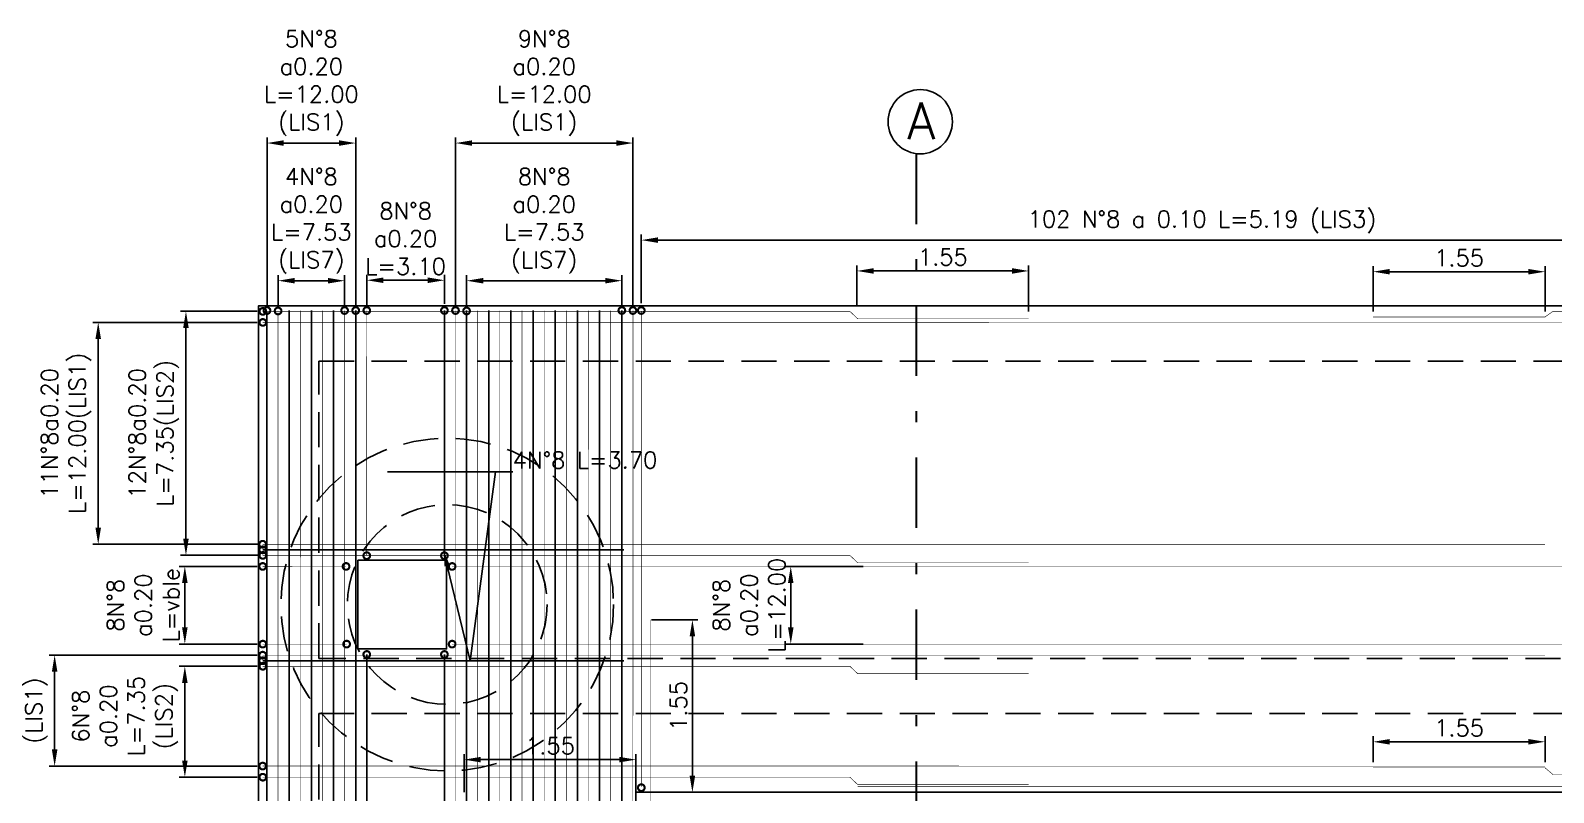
# Model space of a CAD drawing. Header units: metres. Extents: x 1080427 to 1081241, y 976768 to 977191.
# Drawn here: x 1080757.51 to 1080771.24, y 977043.62 to 977050.49 of the extents above; entities that cross this region are included whole.
import ezdxf
from ezdxf import colors
from ezdxf.entities.mleader import LeaderData, LeaderLine
from ezdxf.math import Vec2, Vec3

# ---------------------------------------------------------------- set-up
doc = ezdxf.new("R2010")
doc.units = ezdxf.units.M
doc.header["$LTSCALE"] = 25.4
doc.linetypes.add('DASHDOT', pattern=[1, 0.5, -0.25, 0, -0.25])
doc.linetypes.add('HIDDEN', pattern=[0.375, 0.25, -0.125])
for name, color, linetype in [('CIRCULOCONTRAP', 130, 'Continuous'), ('CONTRAPESO', 3, 'Continuous'), ('DIMCONTRAPESO', 1, 'Continuous'), ('PROY', 9, 'HIDDEN'), ('R175COTR', 7, 'Continuous'), ('REF', 6, 'Continuous'), ('REF H', 6, 'Continuous')]:
    doc.layers.add(name, color=color, linetype=linetype)
for name, color, linetype, lineweight in [('COTA', 1, 'Continuous', 30), ('COTACIM', 20, 'Continuous', 5), ('EJECONTRAPESO', 41, 'DASHDOT', 30)]:
    doc.layers.add(name, color=color, linetype=linetype, lineweight=lineweight)
doc.styles.add('romans', font='romans.shx')
doc.dimstyles.new('Copy 75', dxfattribs={"dimtxt": 0.15, "dimasz": 0.15, "dimexe": 0.05, "dimexo": 0.05, "dimgap": 0.05, "dimtad": 1, "dimzin": 0, "dimdsep": 46, "dimtxsty": 'romans', "dimcen": 0.002, "dimclrd": 1, "dimclre": 1, "dimclrt": 3, "dimadec": 4, "dimazin": 0, "dimtfac": 1, "dimtofl": 0, "dimtmove": 1, "dimatfit": 3, "dimfxl": 1, "dimtolj": 1, "dimtzin": 0, "dimarcsym": 1})

# ---------------------------------------------------------------- blocks, each defined once
blk = doc.blocks.new('*D800')
at = {"layer": 'Defpoints', "color": 0, "transparency": 16777216}
for p in [(1080773.13, 977048.602), (1080763.018, 977047.982), (1080773.13, 977047.974)]:
    blk.add_point(p, dxfattribs=at)
at = {"layer": 'DIMCONTRAPESO', "color": 1, "lineweight": -2, "transparency": 16777216}
for p, q in [((1080763.018, 977048.032), (1080763.018, 977048.652)), ((1080763.168, 977048.602), (1080772.98, 977048.602)), ((1080773.13, 977048.024), (1080773.13, 977048.652))]:
    blk.add_line(p, q, dxfattribs=at)
at = {"layer": 'DIMCONTRAPESO', "color": 1, "transparency": 16777216}
for points in [[(1080763.168, 977048.627), (1080763.168, 977048.577), (1080763.018, 977048.602)], [(1080772.98, 977048.627), (1080772.98, 977048.577), (1080773.13, 977048.602)]]:
    blk.add_solid(points, dxfattribs=at)
at = {"layer": 'DIMCONTRAPESO', "color": 3, "transparency": 16777216, "insert": (1080768.074, 977048.766), "char_height": 0.15, "attachment_point": 5, "style": 'romans'}
blk.add_mtext('\\A1;102 N°8 a 0.10 L=5.19 (LIS3) ', dxfattribs=at)
blk = doc.blocks.new('*D801')
at = {"layer": 'Defpoints', "color": 0, "transparency": 16777216}
for p in [(1080766.511, 977048.324), (1080764.963, 977047.956), (1080766.511, 977047.909)]:
    blk.add_point(p, dxfattribs=at)
at = {"layer": 'DIMCONTRAPESO', "color": 1, "lineweight": -2, "transparency": 16777216}
for p, q in [((1080764.963, 977048.006), (1080764.963, 977048.374)), ((1080765.113, 977048.324), (1080766.361, 977048.324)), ((1080766.511, 977047.959), (1080766.511, 977048.374))]:
    blk.add_line(p, q, dxfattribs=at)
at = {"layer": 'DIMCONTRAPESO', "color": 1, "transparency": 16777216}
for points in [[(1080765.113, 977048.349), (1080765.113, 977048.299), (1080764.963, 977048.324)], [(1080766.361, 977048.349), (1080766.361, 977048.299), (1080766.511, 977048.324)]]:
    blk.add_solid(points, dxfattribs=at)
at = {"layer": 'DIMCONTRAPESO', "color": 3, "transparency": 16777216, "insert": (1080765.737, 977048.449), "char_height": 0.15, "attachment_point": 5, "style": 'romans'}
blk.add_mtext('\\A1;1.55', dxfattribs=at)
blk = doc.blocks.new('*D805')
at = {"layer": 'Defpoints', "color": 0, "transparency": 16777216}
for p in [(1080769.618, 977048.317), (1080769.618, 977047.909), (1080771.168, 977047.909)]:
    blk.add_point(p, dxfattribs=at)
at = {"layer": 'DIMCONTRAPESO', "color": 1, "lineweight": -2, "transparency": 16777216}
for p, q in [((1080769.618, 977047.959), (1080769.618, 977048.367)), ((1080771.018, 977048.317), (1080769.768, 977048.317)), ((1080771.168, 977047.959), (1080771.168, 977048.367))]:
    blk.add_line(p, q, dxfattribs=at)
at = {"layer": 'DIMCONTRAPESO', "color": 1, "transparency": 16777216}
for points in [[(1080769.768, 977048.342), (1080769.768, 977048.292), (1080769.618, 977048.317)], [(1080771.018, 977048.342), (1080771.018, 977048.292), (1080771.168, 977048.317)]]:
    blk.add_solid(points, dxfattribs=at)
at = {"layer": 'DIMCONTRAPESO', "color": 3, "transparency": 16777216, "insert": (1080770.393, 977048.442), "char_height": 0.15, "attachment_point": 5, "style": 'romans'}
blk.add_mtext('\\A1;1.55', dxfattribs=at)
blk = doc.blocks.new('*D807')
at = {"layer": 'Defpoints', "color": 0, "transparency": 16777216}
for p in [(1080759.604, 977044.86), (1080757.728, 977043.86), (1080759.604, 977043.86)]:
    blk.add_point(p, dxfattribs=at)
at = {"layer": 'DIMCONTRAPESO', "color": 1, "lineweight": -2, "transparency": 16777216}
for p, q in [((1080759.554, 977044.86), (1080757.678, 977044.86)), ((1080757.728, 977044.71), (1080757.728, 977044.01)), ((1080759.554, 977043.86), (1080757.678, 977043.86))]:
    blk.add_line(p, q, dxfattribs=at)
at = {"layer": 'DIMCONTRAPESO', "color": 1, "transparency": 16777216}
for points in [[(1080757.703, 977044.71), (1080757.753, 977044.71), (1080757.728, 977044.86)], [(1080757.703, 977044.01), (1080757.753, 977044.01), (1080757.728, 977043.86)]]:
    blk.add_solid(points, dxfattribs=at)
at = {"layer": 'DIMCONTRAPESO', "color": 3, "transparency": 16777216, "insert": (1080757.189, 977044.36), "char_height": 0.15, "attachment_point": 5, "rotation": 90, "style": 'romans'}
blk.add_mtext('\\A1;6N°8\\Pa0.20\\PL=12.00\\P(LIS1) ', dxfattribs=at)
blk = doc.blocks.new('*D803')
at = {"layer": 'Defpoints', "color": 0, "transparency": 16777216}
for p in [(1080759.605, 977044.76), (1080758.902, 977043.76), (1080759.605, 977043.76)]:
    blk.add_point(p, dxfattribs=at)
at = {"layer": 'DIMCONTRAPESO', "color": 1, "lineweight": -2, "transparency": 16777216}
for p, q in [((1080759.555, 977044.76), (1080758.852, 977044.76)), ((1080758.902, 977044.61), (1080758.902, 977043.91)), ((1080759.555, 977043.76), (1080758.852, 977043.76))]:
    blk.add_line(p, q, dxfattribs=at)
at = {"layer": 'DIMCONTRAPESO', "color": 1, "transparency": 16777216}
for points in [[(1080758.877, 977044.61), (1080758.927, 977044.61), (1080758.902, 977044.76)], [(1080758.877, 977043.91), (1080758.927, 977043.91), (1080758.902, 977043.76)]]:
    blk.add_solid(points, dxfattribs=at)
at = {"layer": 'DIMCONTRAPESO', "color": 3, "transparency": 16777216, "insert": (1080758.363, 977044.31), "char_height": 0.15, "attachment_point": 5, "rotation": 90, "style": 'romans'}
blk.add_mtext('\\A1;6N°8\\Pa0.20\\PL=7.35\\P(LIS2) ', dxfattribs=at)
blk = doc.blocks.new('*D814')
at = {"layer": 'Defpoints', "color": 0, "transparency": 16777216}
for p in [(1080763.06, 977045.179), (1080763.479, 977045.179), (1080763.549, 977043.624)]:
    blk.add_point(p, dxfattribs=at)
at = {"layer": 'DIMCONTRAPESO', "color": 1, "lineweight": -2, "transparency": 16777216}
for p, q in [((1080763.11, 977045.179), (1080763.529, 977045.179)), ((1080763.479, 977043.774), (1080763.479, 977045.029)), ((1080763.499, 977043.624), (1080763.429, 977043.624))]:
    blk.add_line(p, q, dxfattribs=at)
at = {"layer": 'DIMCONTRAPESO', "color": 1, "transparency": 16777216}
for points in [[(1080763.454, 977045.029), (1080763.504, 977045.029), (1080763.479, 977045.179)], [(1080763.454, 977043.774), (1080763.504, 977043.774), (1080763.479, 977043.624)]]:
    blk.add_solid(points, dxfattribs=at)
at = {"layer": 'DIMCONTRAPESO', "color": 3, "transparency": 16777216, "insert": (1080763.354, 977044.402), "char_height": 0.15, "attachment_point": 5, "rotation": 90, "style": 'romans'}
blk.add_mtext('\\A1;1.55', dxfattribs=at)
blk = doc.blocks.new('e1')
at = {"layer": 'REF', "ltscale": 0.1, "const_width": 0.005}
blk.add_lwpolyline([(1080763.084, 977044.369), (1080763.084, 977048.654)], dxfattribs=at)
at = {"layer": 'REF H', "ltscale": 0.1, "const_width": 0.06}
for points in [[(1080763.075, 977048.662, -1), (1080763.094, 977048.662, -1)], [(1080763.075, 977044.36, -1), (1080763.094, 977044.36, -1)]]:
    blk.add_lwpolyline(points, format="xyb", close=True, dxfattribs=at)
blk = doc.blocks.new('*D926')
at = {"layer": 'COTA', "color": 1, "lineweight": -2, "transparency": 16777216}
for p, q in [((1080761.42, 977043.624), (1080761.42, 977043.968)), ((1080762.82, 977043.918), (1080761.57, 977043.918)), ((1080762.97, 977043.624), (1080762.97, 977043.968))]:
    blk.add_line(p, q, dxfattribs=at)
at = {"layer": 'COTA', "color": 1, "transparency": 16777216}
for points in [[(1080761.57, 977043.943), (1080761.57, 977043.893), (1080761.42, 977043.918)], [(1080762.82, 977043.943), (1080762.82, 977043.893), (1080762.97, 977043.918)]]:
    blk.add_solid(points, dxfattribs=at)
at = {"layer": 'Defpoints', "color": 0, "transparency": 16777216}
for p in [(1080761.42, 977043.918), (1080761.42, 977043.574), (1080762.97, 977043.574)]:
    blk.add_point(p, dxfattribs=at)
at = {"layer": 'COTA', "color": 3, "transparency": 16777216, "insert": (1080762.195, 977044.043), "char_height": 0.15, "attachment_point": 5, "style": 'romans'}
blk.add_mtext('\\A1;1.55', dxfattribs=at)
blk = doc.blocks.new('*D931')
at = {"layer": 'COTA', "color": 1, "lineweight": -2, "transparency": 16777216}
for p, q in [((1080759.743, 977048.013), (1080759.743, 977048.286)), ((1080760.343, 977048.017), (1080760.343, 977048.286)), ((1080759.893, 977048.236), (1080760.193, 977048.236))]:
    blk.add_line(p, q, dxfattribs=at)
at = {"layer": 'COTA', "color": 1, "transparency": 16777216}
for points in [[(1080759.893, 977048.261), (1080759.893, 977048.211), (1080759.743, 977048.236)], [(1080760.193, 977048.261), (1080760.193, 977048.211), (1080760.343, 977048.236)]]:
    blk.add_solid(points, dxfattribs=at)
at = {"layer": 'Defpoints', "color": 0, "transparency": 16777216}
for p in [(1080760.343, 977048.236), (1080759.743, 977047.963), (1080760.343, 977047.967)]:
    blk.add_point(p, dxfattribs=at)
at = {"layer": 'COTA', "color": 3, "transparency": 16777216, "insert": (1080760.043, 977048.775), "char_height": 0.15, "attachment_point": 5, "style": 'romans'}
blk.add_mtext('\\A1;4N°8\\Pa0.20\\PL=7.53\\P(LIS7) ', dxfattribs=at)
blk = doc.blocks.new('*D932')
at = {"layer": 'COTA', "color": 1, "lineweight": -2, "transparency": 16777216}
for p, q in [((1080759.643, 977048.017), (1080759.643, 977049.527)), ((1080760.443, 977048.017), (1080760.443, 977049.527)), ((1080759.793, 977049.477), (1080760.293, 977049.477))]:
    blk.add_line(p, q, dxfattribs=at)
at = {"layer": 'COTA', "color": 1, "transparency": 16777216}
for points in [[(1080759.793, 977049.502), (1080759.793, 977049.452), (1080759.643, 977049.477)], [(1080760.293, 977049.502), (1080760.293, 977049.452), (1080760.443, 977049.477)]]:
    blk.add_solid(points, dxfattribs=at)
at = {"layer": 'Defpoints', "color": 0, "transparency": 16777216}
for p in [(1080760.443, 977049.477), (1080759.643, 977047.967), (1080760.443, 977047.967)]:
    blk.add_point(p, dxfattribs=at)
at = {"layer": 'COTA', "color": 3, "transparency": 16777216, "insert": (1080760.043, 977050.017), "char_height": 0.15, "attachment_point": 5, "style": 'romans'}
blk.add_mtext('\\A1;5N°8\\Pa0.20\\PL=12.00\\P(LIS1) ', dxfattribs=at)
blk = doc.blocks.new('*D962')
at = {"layer": 'COTA', "color": 1, "lineweight": -2, "transparency": 16777216}
for p, q in [((1080769.618, 977043.894), (1080769.618, 977044.129)), ((1080771.018, 977044.079), (1080769.768, 977044.079)), ((1080771.168, 977043.895), (1080771.168, 977044.129))]:
    blk.add_line(p, q, dxfattribs=at)
at = {"layer": 'COTA', "color": 1, "transparency": 16777216}
for points in [[(1080769.768, 977044.104), (1080769.768, 977044.054), (1080769.618, 977044.079)], [(1080771.018, 977044.104), (1080771.018, 977044.054), (1080771.168, 977044.079)]]:
    blk.add_solid(points, dxfattribs=at)
at = {"layer": 'Defpoints', "color": 0, "transparency": 16777216}
for p in [(1080769.618, 977044.079), (1080769.618, 977043.844), (1080771.168, 977043.845)]:
    blk.add_point(p, dxfattribs=at)
at = {"layer": 'COTA', "color": 3, "transparency": 16777216, "insert": (1080770.393, 977044.204), "char_height": 0.15, "attachment_point": 5, "style": 'romans'}
blk.add_mtext('\\A1;1.55', dxfattribs=at)
blk = doc.blocks.new('*D1228')
at = {"layer": 'Defpoints', "color": 0, "transparency": 16777216}
for p in [(1080759.604, 977047.86), (1080758.121, 977045.86), (1080759.613, 977045.86)]:
    blk.add_point(p, dxfattribs=at)
at = {"layer": 'DIMCONTRAPESO', "color": 1, "lineweight": -2, "transparency": 16777216}
for p, q in [((1080759.554, 977047.86), (1080758.071, 977047.86)), ((1080758.121, 977047.71), (1080758.121, 977046.01)), ((1080759.563, 977045.86), (1080758.071, 977045.86))]:
    blk.add_line(p, q, dxfattribs=at)
at = {"layer": 'DIMCONTRAPESO', "color": 1, "transparency": 16777216}
for points in [[(1080758.096, 977047.71), (1080758.146, 977047.71), (1080758.121, 977047.86)], [(1080758.096, 977046.01), (1080758.146, 977046.01), (1080758.121, 977045.86)]]:
    blk.add_solid(points, dxfattribs=at)
at = {"layer": 'DIMCONTRAPESO', "color": 3, "transparency": 16777216, "insert": (1080757.832, 977046.86), "char_height": 0.15, "attachment_point": 5, "rotation": 90, "style": 'romans'}
blk.add_mtext('\\A1;11N°8a0.20\\PL=12.00(LIS1) ', dxfattribs=at)
blk = doc.blocks.new('*D1229')
at = {"layer": 'Defpoints', "color": 0, "transparency": 16777216}
for p in [(1080759.605, 977047.96), (1080758.912, 977045.76), (1080759.614, 977045.76)]:
    blk.add_point(p, dxfattribs=at)
at = {"layer": 'DIMCONTRAPESO', "color": 1, "lineweight": -2, "transparency": 16777216}
for p, q in [((1080759.555, 977047.96), (1080758.862, 977047.96)), ((1080758.912, 977047.81), (1080758.912, 977045.91)), ((1080759.564, 977045.76), (1080758.862, 977045.76))]:
    blk.add_line(p, q, dxfattribs=at)
at = {"layer": 'DIMCONTRAPESO', "color": 1, "transparency": 16777216}
for points in [[(1080758.887, 977047.81), (1080758.937, 977047.81), (1080758.912, 977047.96)], [(1080758.887, 977045.91), (1080758.937, 977045.91), (1080758.912, 977045.76)]]:
    blk.add_solid(points, dxfattribs=at)
at = {"layer": 'DIMCONTRAPESO', "color": 3, "transparency": 16777216, "insert": (1080758.623, 977046.86), "char_height": 0.15, "attachment_point": 5, "rotation": 90, "style": 'romans'}
blk.add_mtext('\\A1;12N°8a0.20\\PL=7.35(LIS2) ', dxfattribs=at)
blk = doc.blocks.new('*D1230')
at = {"layer": 'Defpoints', "color": 0, "transparency": 16777216}
for p in [(1080759.605, 977045.66), (1080758.902, 977044.96), (1080759.605, 977044.96)]:
    blk.add_point(p, dxfattribs=at)
at = {"layer": 'DIMCONTRAPESO', "color": 1, "lineweight": -2, "transparency": 16777216}
for p, q in [((1080759.555, 977045.66), (1080758.852, 977045.66)), ((1080758.902, 977045.51), (1080758.902, 977045.11)), ((1080759.555, 977044.96), (1080758.852, 977044.96))]:
    blk.add_line(p, q, dxfattribs=at)
at = {"layer": 'DIMCONTRAPESO', "color": 1, "transparency": 16777216}
for points in [[(1080758.877, 977045.51), (1080758.927, 977045.51), (1080758.902, 977045.66)], [(1080758.877, 977045.11), (1080758.927, 977045.11), (1080758.902, 977044.96)]]:
    blk.add_solid(points, dxfattribs=at)
at = {"layer": 'DIMCONTRAPESO', "color": 3, "transparency": 16777216, "insert": (1080758.527, 977045.31), "char_height": 0.15, "attachment_point": 5, "rotation": 90, "style": 'romans'}
blk.add_mtext('\\A1;8N°8\\Pa0.20\\PL=vble', dxfattribs=at)
blk = doc.blocks.new('*D1231')
at = {"layer": 'Defpoints', "color": 0, "transparency": 16777216}
for p in [(1080765.068, 977045.66), (1080764.366, 977044.96), (1080765.068, 977044.96)]:
    blk.add_point(p, dxfattribs=at)
at = {"layer": 'DIMCONTRAPESO', "color": 1, "lineweight": -2, "transparency": 16777216}
for p, q in [((1080765.018, 977045.66), (1080764.316, 977045.66)), ((1080764.366, 977045.51), (1080764.366, 977045.11)), ((1080765.018, 977044.96), (1080764.316, 977044.96))]:
    blk.add_line(p, q, dxfattribs=at)
at = {"layer": 'DIMCONTRAPESO', "color": 1, "transparency": 16777216}
for points in [[(1080764.341, 977045.51), (1080764.391, 977045.51), (1080764.366, 977045.66)], [(1080764.341, 977045.11), (1080764.391, 977045.11), (1080764.366, 977044.96)]]:
    blk.add_solid(points, dxfattribs=at)
at = {"layer": 'DIMCONTRAPESO', "color": 3, "transparency": 16777216, "insert": (1080763.991, 977045.31), "char_height": 0.15, "attachment_point": 5, "rotation": 90, "style": 'romans'}
blk.add_mtext('\\A1;8N°8\\Pa0.20\\PL=12.00', dxfattribs=at)
blk = doc.blocks.new('*D1239')
at = {"layer": 'COTA', "color": 1, "lineweight": -2, "transparency": 16777216}
for p, q in [((1080761.443, 977048.013), (1080761.443, 977048.286)), ((1080762.843, 977048.017), (1080762.843, 977048.286)), ((1080761.593, 977048.236), (1080762.693, 977048.236))]:
    blk.add_line(p, q, dxfattribs=at)
at = {"layer": 'COTA', "color": 1, "transparency": 16777216}
for points in [[(1080761.593, 977048.261), (1080761.593, 977048.211), (1080761.443, 977048.236)], [(1080762.693, 977048.261), (1080762.693, 977048.211), (1080762.843, 977048.236)]]:
    blk.add_solid(points, dxfattribs=at)
at = {"layer": 'Defpoints', "color": 0, "transparency": 16777216}
for p in [(1080762.843, 977048.236), (1080761.443, 977047.963), (1080762.843, 977047.967)]:
    blk.add_point(p, dxfattribs=at)
at = {"layer": 'COTA', "color": 3, "transparency": 16777216, "insert": (1080762.143, 977048.775), "char_height": 0.15, "attachment_point": 5, "style": 'romans'}
blk.add_mtext('\\A1;8N°8\\Pa0.20\\PL=7.53\\P(LIS7) ', dxfattribs=at)
blk = doc.blocks.new('*D1240')
at = {"layer": 'COTA', "color": 1, "lineweight": -2, "transparency": 16777216}
for p, q in [((1080761.343, 977048.017), (1080761.343, 977049.527)), ((1080762.943, 977048.017), (1080762.943, 977049.527)), ((1080761.493, 977049.477), (1080762.793, 977049.477))]:
    blk.add_line(p, q, dxfattribs=at)
at = {"layer": 'COTA', "color": 1, "transparency": 16777216}
for points in [[(1080761.493, 977049.502), (1080761.493, 977049.452), (1080761.343, 977049.477)], [(1080762.793, 977049.502), (1080762.793, 977049.452), (1080762.943, 977049.477)]]:
    blk.add_solid(points, dxfattribs=at)
at = {"layer": 'Defpoints', "color": 0, "transparency": 16777216}
for p in [(1080762.943, 977049.477), (1080761.343, 977047.967), (1080762.943, 977047.967)]:
    blk.add_point(p, dxfattribs=at)
at = {"layer": 'COTA', "color": 3, "transparency": 16777216, "insert": (1080762.143, 977050.017), "char_height": 0.15, "attachment_point": 5, "style": 'romans'}
blk.add_mtext('\\A1;9N°8\\Pa0.20\\PL=12.00\\P(LIS1) ', dxfattribs=at)
blk = doc.blocks.new('*D1241')
at = {"layer": 'COTA', "color": 1, "lineweight": -2, "transparency": 16777216}
for p, q in [((1080760.543, 977048.017), (1080760.543, 977048.29)), ((1080761.243, 977048.027), (1080761.243, 977048.29)), ((1080760.693, 977048.24), (1080761.093, 977048.24))]:
    blk.add_line(p, q, dxfattribs=at)
at = {"layer": 'COTA', "color": 1, "transparency": 16777216}
for points in [[(1080760.693, 977048.265), (1080760.693, 977048.215), (1080760.543, 977048.24)], [(1080761.093, 977048.265), (1080761.093, 977048.215), (1080761.243, 977048.24)]]:
    blk.add_solid(points, dxfattribs=at)
at = {"layer": 'Defpoints', "color": 0, "transparency": 16777216}
for p in [(1080761.243, 977048.24), (1080760.543, 977047.967), (1080761.243, 977047.977)]:
    blk.add_point(p, dxfattribs=at)
at = {"layer": 'COTA', "color": 3, "transparency": 16777216, "insert": (1080760.893, 977048.615), "char_height": 0.15, "attachment_point": 5, "style": 'romans'}
blk.add_mtext('\\A1;8N°8\\Pa0.20\\PL=3.10', dxfattribs=at)

msp = doc.modelspace()

# ---------------------------------------------------------------- linework, layer by layer
at = {"layer": 'CIRCULOCONTRAP'}
msp.add_circle((1080765.533698, 977049.669373), 0.289667, dxfattribs=at)
at = {"layer": 'CONTRAPESO'}
for points in [[(1080759.567636, 977048.00955), (1080759.567636, 977048.00955), (1080776.570363, 977048.00955), (1080776.570411, 977030.828405), (1080759.56768, 977030.828405), (1080759.567636, 977048.00955)], [(1080773.168799, 977043.623897), (1080762.970398, 977043.624446), (1080762.970398, 977035.218597), (1080773.170171, 977035.218597), (1080773.168799, 977043.623897)]]:
    msp.add_lwpolyline(points, dxfattribs=at)
msp.add_lwpolyline([(1080760.462182, 977045.716318), (1080761.262182, 977045.716318), (1080761.262182, 977044.916318), (1080760.462182, 977044.916318)], close=True, dxfattribs=at)
at = {"layer": 'EJECONTRAPESO', "ltscale": 0.05}
msp.add_lwpolyline([(1080765.497552, 977049.38197), (1080765.497599, 977029.844956)], dxfattribs=at)
at = {"layer": 'PROY', "color": 252, "ltscale": 0.05}
msp.add_lwpolyline([(1080759.567636, 977048.00955), (1080776.570367, 977048.00955), (1080776.570367, 977030.827608), (1080759.567636, 977030.828608)], close=True, dxfattribs=at)
at = {"layer": 'PROY', "color": 250, "ltscale": 0.05}
msp.add_lwpolyline([(1080776.070367, 977044.814743), (1080776.070367, 977044.829603), (1080760.110367, 977044.829603), (1080760.110367, 977047.509603), (1080776.070367, 977047.509603), (1080776.070367, 977044.814743)], dxfattribs=at)
msp.add_lwpolyline([(1080760.110367, 977034.508608), (1080760.110367, 977044.334456), (1080776.070367, 977044.334456), (1080776.070367, 977034.508608)], close=True, dxfattribs=at)
for radius in [1.5, 0.9]:
    msp.add_circle((1080761.268407, 977045.316318), radius, dxfattribs=at)
at = {"layer": 'REF', "ltscale": 0.1}
for p, q in [((1080759.642706, 977047.953143), (1080759.642695, 977036.416989)), ((1080759.842706, 977047.966989), (1080759.842695, 977036.416989)), ((1080760.042706, 977047.966989), (1080760.042695, 977036.416989)), ((1080760.242706, 977047.966989), (1080760.242695, 977036.416989)), ((1080760.442706, 977047.966989), (1080760.442695, 977036.416989)), ((1080761.242706, 977047.966989), (1080761.242704, 977045.756793)), ((1080761.442706, 977047.966989), (1080761.442695, 977036.416989)), ((1080761.642706, 977047.966989), (1080761.642695, 977036.416989)), ((1080761.842706, 977047.966989), (1080761.842695, 977036.416989)), ((1080762.042706, 977047.966989), (1080762.042695, 977036.416989)), ((1080762.242706, 977047.966989), (1080762.242695, 977036.416989)), ((1080762.442706, 977047.966989), (1080762.442695, 977036.416989)), ((1080762.642706, 977047.966989), (1080762.642695, 977036.416989)), ((1080762.842706, 977047.966989), (1080762.842695, 977036.416989)), ((1080759.603835, 977045.809676), (1080762.862183, 977045.809676)), ((1080760.542401, 977044.866327), (1080760.54239, 977033.917248)), ((1080761.242703, 977044.866318), (1080761.242692, 977033.917239)), ((1080759.603835, 977044.809671), (1080762.862184, 977044.809671))]:
    msp.add_line(p, q, dxfattribs=at)
at = {"layer": 'REF', "ltscale": 0.1, "const_width": 0.005}
for points in [[(1080759.603835, 977047.859833), (1080771.167581, 977047.85955)], [(1080766.511189, 977047.892197), (1080764.97032, 977047.892442), (1080764.899428, 977047.95955), (1080759.605027, 977047.95955)], [(1080759.83332, 977040.069303), (1080759.833661, 977041.619083), (1080759.742113, 977041.689987), (1080759.742681, 977047.94764)], [(1080760.03332, 977040.069303), (1080760.033661, 977041.619083), (1080759.942113, 977041.689987), (1080759.942683, 977047.966989)], [(1080760.23332, 977040.069303), (1080760.233661, 977041.619083), (1080760.142113, 977041.689987), (1080760.142683, 977047.966989)], [(1080760.43332, 977040.069303), (1080760.433661, 977041.619083), (1080760.342113, 977041.689987), (1080760.342683, 977047.966989)], [(1080760.542483, 977045.756793), (1080760.542683, 977047.966989)], [(1080761.43332, 977040.069303), (1080761.433661, 977041.619083), (1080761.342113, 977041.689987), (1080761.342683, 977047.966989)], [(1080761.63332, 977040.069303), (1080761.633661, 977041.619083), (1080761.542113, 977041.689987), (1080761.542683, 977047.966989)], [(1080761.83332, 977040.069303), (1080761.833661, 977041.619083), (1080761.742113, 977041.689987), (1080761.742683, 977047.966989)], [(1080762.03332, 977040.069303), (1080762.033661, 977041.619083), (1080761.942113, 977041.689987), (1080761.942683, 977047.966989)], [(1080762.23332, 977040.069303), (1080762.233661, 977041.619083), (1080762.142113, 977041.689987), (1080762.142683, 977047.966989)], [(1080762.43332, 977040.069303), (1080762.433661, 977041.619083), (1080762.342113, 977041.689987), (1080762.342683, 977047.966989)], [(1080762.63332, 977040.069303), (1080762.633661, 977041.619083), (1080762.542113, 977041.689987), (1080762.542683, 977047.966989)], [(1080762.83332, 977040.069303), (1080762.833661, 977041.619083), (1080762.742113, 977041.689987), (1080762.742683, 977047.966989)], [(1080763.03332, 977040.069303), (1080763.033661, 977041.619083), (1080762.942113, 977041.689987), (1080762.942683, 977047.966989)], [(1080776.520363, 977047.859548), (1080764.97036, 977047.859265)], [(1080769.617753, 977047.909113), (1080771.167621, 977047.909358), (1080771.238514, 977047.959265), (1080776.520366, 977047.959265)], [(1080759.603835, 977045.859833), (1080771.167581, 977045.85955)], [(1080759.603835, 977045.659833), (1080760.355919, 977045.659815)], [(1080766.511189, 977045.692197), (1080764.97032, 977045.692442), (1080764.899428, 977045.75955), (1080759.605027, 977045.75955)], [(1080761.312182, 977045.659791), (1080772.862182, 977045.659508)], [(1080763.101461, 977045.179369), (1080763.101461, 977038.666572)], [(1080759.603835, 977044.859833), (1080771.167581, 977044.85955)], [(1080760.361026, 977044.95955), (1080759.605027, 977044.95955)], [(1080761.312283, 977044.95955), (1080772.862283, 977044.959267)], [(1080766.511189, 977044.692197), (1080764.97032, 977044.692442), (1080764.899428, 977044.75955), (1080759.605027, 977044.75955)], [(1080759.603835, 977043.859833), (1080771.167581, 977043.85955)], [(1080766.511189, 977043.692197), (1080764.97032, 977043.692442), (1080764.899428, 977043.75955), (1080759.605027, 977043.75955)], [(1080769.617753, 977043.844326), (1080771.167621, 977043.844571), (1080771.238514, 977043.784277), (1080776.520366, 977043.784277)], [(1080776.520363, 977043.674561), (1080764.97036, 977043.674278)]]:
    msp.add_lwpolyline(points, dxfattribs=at)
at = {"layer": 'REF H', "ltscale": 0.1, "const_width": 0.06}
for points in [[(1080759.595502, 977047.95955, 1), (1080759.614552, 977047.95955, 1)], [(1080759.63317, 977047.966989, 1), (1080759.65222, 977047.966989, 1)], [(1080759.73316, 977047.963109, -1), (1080759.75221, 977047.963109, -1)], [(1080760.333158, 977047.966989, -1), (1080760.352208, 977047.966989, -1)], [(1080760.433181, 977047.966989, -1), (1080760.452231, 977047.966989, -1)], [(1080760.533158, 977047.966989, -1), (1080760.552208, 977047.966989, -1)], [(1080761.233181, 977047.966989, -1), (1080761.252231, 977047.966989, -1)], [(1080761.333158, 977047.966989, 1), (1080761.352208, 977047.966989, 1)], [(1080761.433148, 977047.963109, -1), (1080761.452198, 977047.963109, -1)], [(1080762.833181, 977047.966989, 1), (1080762.852231, 977047.966989, 1)], [(1080762.933158, 977047.966989, -1), (1080762.952208, 977047.966989, -1)], [(1080759.595517, 977047.859833, 1), (1080759.614567, 977047.859833, 1)], [(1080759.594417, 977045.859833, 1), (1080759.613467, 977045.859833, 1)], [(1080759.594417, 977045.809676, 1), (1080759.613467, 977045.809676, 1)], [(1080759.594412, 977045.659833, 1), (1080759.613462, 977045.659833, 1)], [(1080759.595502, 977045.75955, 1), (1080759.614552, 977045.75955, 1)], [(1080760.346394, 977045.659815, 1), (1080760.365444, 977045.659815, 1)], [(1080760.532958, 977045.756793, 1), (1080760.552008, 977045.756793, 1)], [(1080761.233179, 977045.756793, 1), (1080761.252229, 977045.756793, 1)], [(1080761.302758, 977045.659791, 1), (1080761.321808, 977045.659791, 1)], [(1080759.595502, 977044.95955, 1), (1080759.614552, 977044.95955, 1)], [(1080760.351501, 977044.95955, 1), (1080760.370551, 977044.95955, 1)], [(1080761.302758, 977044.95955, 1), (1080761.321808, 977044.95955, 1)], [(1080759.59431, 977044.859833, 1), (1080759.61336, 977044.859833, 1)], [(1080759.594417, 977044.809671, 1), (1080759.613467, 977044.809671, 1)], [(1080760.532876, 977044.866327, 1), (1080760.551926, 977044.866327, 1)], [(1080761.233178, 977044.866318, 1), (1080761.252228, 977044.866318, 1)], [(1080759.595502, 977044.75955, 1), (1080759.614552, 977044.75955, 1)], [(1080759.594368, 977043.859833, 1), (1080759.613418, 977043.859833, 1)], [(1080759.59556, 977043.75955, 1), (1080759.61461, 977043.75955, 1)]]:
    msp.add_lwpolyline(points, format="xyb", close=True, dxfattribs=at)

# ---------------------------------------------------------------- block references
at = {"layer": 'COTA', "color": 2}
msp.add_blockref('e1', (-0.066433, -0.694766), dxfattribs=at)

# ---------------------------------------------------------------- texts
at = {"layer": 'R175COTR', "insert": (1080765.416087, 977049.841215, 308.056641), "char_height": 0.33, "width": 0.41500103, "attachment_point": 1, "rotation": 359.9999637, "style": 'romans'}
msp.add_mtext('{\\C0;A}', dxfattribs=at)

# ---------------------------------------------------------------- dimensions: what is measured, and where the dimension line sits
at = {"layer": 'COTA', "color": 2}
for base, p1, p2, text, picture, middle in [((1080760.442706, 977049.477389), (1080759.642695, 977047.966989), (1080760.442706, 977047.966989), '5N°8\\Pa0.20\\PL=12.00\\P(LIS1) ', '*D932', (1080760.042701, 977049.477389)), ((1080762.942683, 977049.477234), (1080761.342683, 977047.966834), (1080762.942683, 977047.966989), '9N°8\\Pa0.20\\PL=12.00\\P(LIS1) ', '*D1240', (1080762.142683, 977049.477234)), ((1080760.342683, 977048.236099), (1080759.742685, 977047.963109), (1080760.342683, 977047.966989), '4N°8\\Pa0.20\\PL=7.53\\P(LIS7) ', '*D931', (1080760.042684, 977048.236099)), ((1080762.842706, 977048.235944), (1080761.442673, 977047.962954), (1080762.842706, 977047.966989), '8N°8\\Pa0.20\\PL=7.53\\P(LIS7) ', '*D1239', (1080762.14269, 977048.235944)), ((1080761.242706, 977048.239979), (1080760.542683, 977047.966989), (1080761.242706, 977047.976514), '8N°8\\Pa0.20\\PL=3.10', '*D1241', (1080760.892695, 977048.239979))]:
    dim = msp.add_linear_dim(base=base, p1=p1, p2=p2, text=text, dimstyle='Copy 75', dxfattribs=at)
    dim.commit()
    dim.dimension.update_dxf_attribs({"geometry": picture, "text_midpoint": middle, "dimtype": 160})
for base, p1, p2, picture, middle in [((1080769.617753, 977044.079261), (1080771.167621, 977043.844571), (1080769.617753, 977043.844326), '*D962', (1080770.392687, 977044.204261)), ((1080761.420398, 977043.918457), (1080762.970398, 977043.574446), (1080761.420398, 977043.574446), '*D926', (1080762.195398, 977044.043457))]:
    dim = msp.add_linear_dim(base=base, p1=p1, p2=p2, dimstyle='Copy 75', dxfattribs=at)
    dim.commit()
    dim.dimension.update_dxf_attribs({"geometry": picture, "text_midpoint": middle})
at = {"layer": 'DIMCONTRAPESO', "color": 2}
dim = msp.add_linear_dim(base=(1080773.129534, 977048.602011), p1=(1080763.018055, 977047.982281), p2=(1080773.129534, 977047.973562), text='102 N°8 a 0.10 L=5.19 (LIS3) ', dimstyle='Copy 75', dxfattribs=at)
dim.commit()
dim.dimension.update_dxf_attribs({"geometry": '*D800', "text_midpoint": (1080768.073795, 977048.766297)})
at = {"layer": 'DIMCONTRAPESO'}
dim = msp.add_linear_dim(base=(1080766.511246, 977048.323506), p1=(1080764.962741, 977047.956064), p2=(1080766.511246, 977047.909113), angle=180, dimstyle='Copy 75', dxfattribs=at)
dim.commit()
dim.dimension.update_dxf_attribs({"geometry": '*D801', "text_midpoint": (1080765.736994, 977048.448506)})
at = {"layer": 'DIMCONTRAPESO', "color": 2}
dim = msp.add_linear_dim(base=(1080769.617753, 977048.31745), p1=(1080771.167621, 977047.909358), p2=(1080769.617753, 977047.909113), dimstyle='Copy 75', dxfattribs=at)
dim.commit()
dim.dimension.update_dxf_attribs({"geometry": '*D805', "text_midpoint": (1080770.392687, 977048.44245)})
for base, p1, p2, text, picture, middle in [((1080758.120975, 977045.859833), (1080759.603835, 977047.859833), (1080759.61336, 977045.859833), '11N°8a0.20\\PL=12.00(LIS1) ', '*D1228', (1080758.120975, 977046.859833)), ((1080758.911953, 977045.75955), (1080759.605027, 977047.95955), (1080759.614494, 977045.75955), '12N°8a0.20\\PL=7.35(LIS2) ', '*D1229', (1080758.911953, 977046.85955)), ((1080764.365714, 977044.95955), (1080765.068253, 977045.659833), (1080765.068255, 977044.95955), '8N°8\\Pa0.20\\PL=12.00', '*D1231', (1080764.365714, 977045.309691)), ((1080758.902486, 977044.95955), (1080759.605025, 977045.659833), (1080759.605027, 977044.95955), '8N°8\\Pa0.20\\PL=vble', '*D1230', (1080758.902486, 977045.309691)), ((1080757.728411, 977043.859833), (1080759.603835, 977044.859833), (1080759.603893, 977043.859833), '6N°8\\Pa0.20\\PL=12.00\\P(LIS1) ', '*D807', (1080757.728411, 977044.359833)), ((1080758.902486, 977043.75955), (1080759.605027, 977044.75955), (1080759.605027, 977043.75955), '6N°8\\Pa0.20\\PL=7.35\\P(LIS2) ', '*D803', (1080758.902486, 977044.309691))]:
    dim = msp.add_linear_dim(base=base, p1=p1, p2=p2, angle=90, text=text, dimstyle='Copy 75', dxfattribs=at)
    dim.commit()
    dim.dimension.update_dxf_attribs({"geometry": picture, "text_midpoint": middle, "dimtype": 160})
dim = msp.add_linear_dim(base=(1080763.479083, 977045.179369), p1=(1080763.548643, 977043.624417), p2=(1080763.059873, 977045.179369), angle=90, dimstyle='Copy 75', dxfattribs=at)
dim.commit()
dim.dimension.update_dxf_attribs({"geometry": '*D814', "text_midpoint": (1080763.354083, 977044.401893)})

# ---------------------------------------------------------------- leaders
at = {"layer": 'COTACIM'}
ml = msp.add_multileader_mtext('Standard', dxfattribs=at)
ml.set_content('4N°8 L=3.70', color=3, style='romans')
ml.set_leader_properties(color=256)
ml.build(insert=Vec2(0, 0))
ml.multileader.update_dxf_attribs({"text_left_attachment_type": 6, "text_right_attachment_type": 6, "dogleg_length": 0.15602, "arrow_head_size": 0.15})
ctx = ml.context
ctx.base_point, ctx.char_height, ctx.arrow_head_size, ctx.landing_gap_size, ctx.plane_origin = Vec3(1080761.858348, 977046.513476), 0.15, 0.15, 0, Vec3(1080765.730585, 977045.034932)
ctx.left_attachment, ctx.right_attachment = 6, 6
notes = []
notes.append((ctx, [(0, (1, 1, 0), (1080761.702328, 977046.513476), (1, 0), 0.15602, [(1, [(1080761.233009, 977045.809676), (1080761.474488, 977044.809671)], 0, [])])]))
ctx.mtext.insert, ctx.mtext.width, ctx.mtext.flow_direction = Vec3(1080761.858348, 977046.693476), 4.2167417, 5
for ctx, leaders in notes:
    for number, flags, end, landing, length, lines in leaders:
        leader = LeaderData()
        leader.index, (leader.has_last_leader_line, leader.has_dogleg_vector, leader.attachment_direction) = number, flags
        leader.last_leader_point, leader.dogleg_vector, leader.dogleg_length = Vec3(end), Vec3(landing), length
        for number, points, colour, breaks in lines:
            line = LeaderLine()
            line.index, line.vertices, line.color, line.breaks = number, Vec3.list(points), colors.encode_raw_color(colour), breaks
            leader.lines.append(line)
        ctx.leaders.append(leader)

doc.saveas('drawing.dxf')
